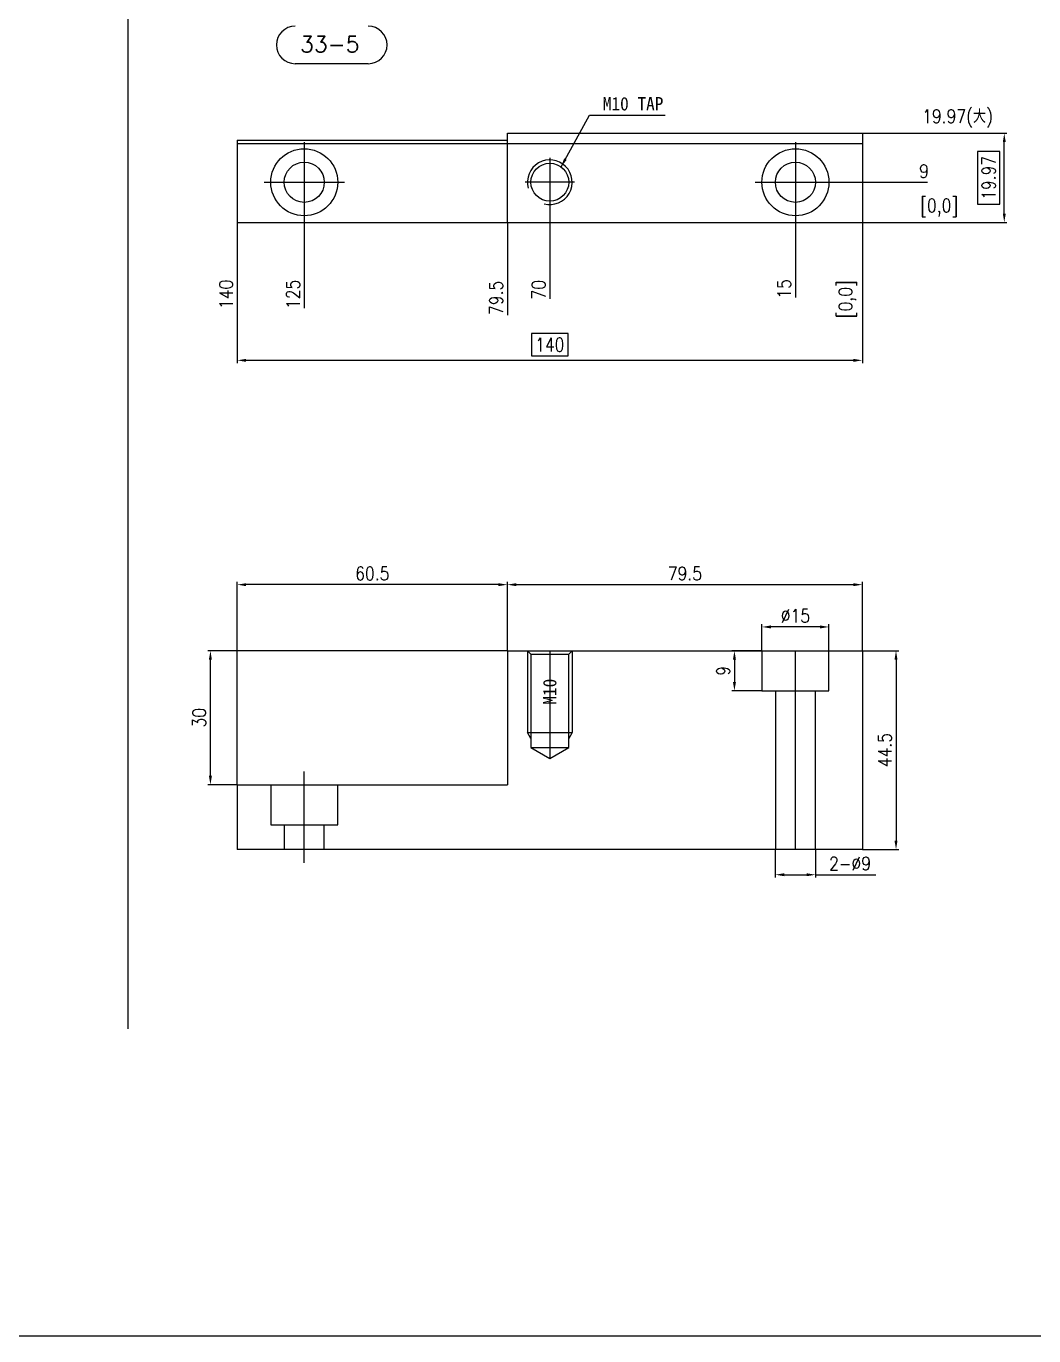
# Model space of a CAD drawing. Header units: millimetres. Extents: x 632 to 3922, y 1402 to 2001.
# Drawn here: x 926.7 to 1152.3, y 1402.5 to 1695.7 of the extents above; entities that cross this region are included whole.
import ezdxf
from ezdxf.enums import TextEntityAlignment as Align
from ezdxf.lldxf.tags import DXFTag

# ---------------------------------------------------------------- set-up
doc = ezdxf.new("R2010")
doc.units = ezdxf.units.MM
for name, color, linetype in [('11', 11, 'Continuous'), ('2', 2, 'Continuous'), ('3', 3, 'Continuous'), ('6', 6, 'Continuous'), ('7', 7, 'Continuous'), ('BCE', 1, 'CENTER'), ('BO', 7, 'Continuous'), ('BTL', 5, 'Continuous'), ('CE', 1, 'CENTER'), ('DIM', 7, 'Continuous')]:
    doc.layers.add(name, color=color, linetype=linetype)
doc.styles.add('JM_Standard', font='', dxfattribs={"height": 3})
doc.styles.add('ROMANS', font='romans.shx', dxfattribs={"width": 0.8, "height": 3})
doc.styles.add('SY', font='romans.shx', dxfattribs={"width": 0.85, "height": 3, "bigfont": 'ghs.shx'})
doc.styles.get('JM_Standard').set_extended_font_data('DotumChe')
tags = doc.linetypes.add('CENTER', pattern=[2, 1.25, -0.25, 0.25, -0.25]).pattern_tags.tags
tags[10:11] = [DXFTag(74, 4), DXFTag(75, 0), DXFTag(340, '0'), DXFTag(46, 1.0), DXFTag(50, 0.0), DXFTag(44, 0.0), DXFTag(45, 0.0)]
tags[8:9] = [DXFTag(74, 4), DXFTag(75, 0), DXFTag(340, '0'), DXFTag(46, 1.0), DXFTag(50, 0.0), DXFTag(44, 0.0), DXFTag(45, 0.0)]
tags[6:7] = [DXFTag(74, 4), DXFTag(75, 0), DXFTag(340, '0'), DXFTag(46, 1.0), DXFTag(50, 0.0), DXFTag(44, 0.0), DXFTag(45, 0.0)]
tags[4:5] = [DXFTag(74, 4), DXFTag(75, 0), DXFTag(340, '0'), DXFTag(46, 1.0), DXFTag(50, 0.0), DXFTag(44, 0.0), DXFTag(45, 0.0)]
doc.dimstyles.new('BaseStyle', dxfattribs={"dimtxt": 3, "dimasz": 2, "dimexe": 0.6, "dimexo": 0, "dimgap": 1, "dimtad": 1, "dimdsep": 46, "dimtxsty": 'SY', "dimcen": 0, "dimclrd": 3, "dimclre": 3, "dimclrt": 7, "dimaunit": 1, "dimazin": 0, "dimtfac": 1, "dimtmove": 0, "dimatfit": 3, "dimfxl": 1, "dimtolj": 1, "dimtzin": 0, "dimarcsym": 0})

# ---------------------------------------------------------------- blocks, each defined once
blk = doc.blocks.new('PCT_1_10')
at = {"layer": 'BCE'}
for p, q in [((0, 5.5), (0, -5.5)), ((5.5, 0), (-5.5, 0))]:
    blk.add_line(p, q, dxfattribs=at)
at = {"layer": 'BO'}
blk.add_circle((0, 0), 4.25, dxfattribs=at)
at = {"layer": 'BTL'}
blk.add_arc((0, 0), 5, 255, 195, dxfattribs=at)
blk = doc.blocks.new('*D331')
at = {"layer": 'BO', "color": 3, "lineweight": -2}
blk.add_line((1113.92, 1651.74), (1113.92, 1630.36), dxfattribs=at)
at = {"layer": 'Defpoints', "color": 0}
for p in [(1113.92, 1651.74), (1113.92, 1651.74), (1113.92, 1639.74)]:
    blk.add_point(p, dxfattribs=at)
at = {"layer": 'BO', "color": 2, "insert": (1110.64, 1634.55), "char_height": 3, "attachment_point": 5, "rotation": 90, "style": 'SY'}
blk.add_mtext('\\A1;[0,0]', dxfattribs=at)
blk = doc.blocks.new('*D332')
at = {"layer": 'BO', "color": 3, "lineweight": -2}
blk.add_line((1113.92, 1651.74), (1135.3, 1651.74), dxfattribs=at)
at = {"layer": 'Defpoints', "color": 0}
for p in [(1113.92, 1651.74), (1113.92, 1651.74), (1125.92, 1651.74)]:
    blk.add_point(p, dxfattribs=at)
at = {"layer": 'BO', "color": 2, "insert": (1131.11, 1655.02), "char_height": 3, "attachment_point": 5, "style": 'SY'}
blk.add_mtext('\\A1;[0,0]', dxfattribs=at)
blk = doc.blocks.new('*D333')
at = {"layer": 'BO', "color": 3, "lineweight": -2}
blk.add_line((1098.92, 1651.74), (1098.92, 1634.97), dxfattribs=at)
at = {"layer": 'Defpoints', "color": 0}
for p in [(1098.92, 1651.74), (1113.92, 1651.74)]:
    blk.add_point(p, dxfattribs=at)
at = {"layer": 'BO', "color": 7, "insert": (1096.42, 1636.86), "char_height": 3, "attachment_point": 5, "rotation": 90, "style": 'SY', "bg_fill": 3, "box_fill_scale": 1.1, "bg_fill_color": 256, "bg_fill_true_color": 13158600, "bg_fill_transparency": 0}
blk.add_mtext('\\A1;15', dxfattribs=at)
at = {"layer": 'Defpoints', "color": 0}
blk.add_point((1098.92, 1639.74), dxfattribs=at)
blk = doc.blocks.new('*D334')
at = {"layer": 'BO', "color": 3, "lineweight": -2}
blk.add_line((1043.92, 1660.74), (1043.92, 1634.61), dxfattribs=at)
at = {"layer": 'Defpoints', "color": 0}
for p in [(1043.92, 1660.74), (1113.92, 1651.74)]:
    blk.add_point(p, dxfattribs=at)
at = {"layer": 'BO', "color": 7, "insert": (1041.42, 1636.67), "char_height": 3, "attachment_point": 5, "rotation": 90, "style": 'SY', "bg_fill": 3, "box_fill_scale": 1.1, "bg_fill_color": 256, "bg_fill_true_color": 13158600, "bg_fill_transparency": 0}
blk.add_mtext('\\A1;70', dxfattribs=at)
at = {"layer": 'Defpoints', "color": 0}
blk.add_point((1043.92, 1639.74), dxfattribs=at)
blk = doc.blocks.new('*D335')
at = {"layer": 'BO', "color": 3, "lineweight": -2}
blk.add_line((1034.42, 1651.74), (1034.42, 1630.97), dxfattribs=at)
at = {"layer": 'Defpoints', "color": 0}
for p in [(1034.42, 1651.74), (1113.92, 1651.74)]:
    blk.add_point(p, dxfattribs=at)
at = {"layer": 'BO', "color": 7, "insert": (1031.92, 1634.85), "char_height": 3, "attachment_point": 5, "rotation": 90, "style": 'SY', "bg_fill": 3, "box_fill_scale": 1.1, "bg_fill_color": 256, "bg_fill_true_color": 13158600, "bg_fill_transparency": 0}
blk.add_mtext('\\A1;79.5', dxfattribs=at)
at = {"layer": 'Defpoints', "color": 0}
blk.add_point((1034.42, 1639.74), dxfattribs=at)
blk = doc.blocks.new('*D336')
at = {"layer": 'BO', "color": 3, "lineweight": -2}
blk.add_line((988.92, 1651.74), (988.92, 1632.54), dxfattribs=at)
at = {"layer": 'Defpoints', "color": 0}
for p in [(988.92, 1651.74), (1113.92, 1651.74)]:
    blk.add_point(p, dxfattribs=at)
at = {"layer": 'BO', "color": 7, "insert": (986.42, 1635.64), "char_height": 3, "attachment_point": 5, "rotation": 90, "style": 'SY', "bg_fill": 3, "box_fill_scale": 1.1, "bg_fill_color": 256, "bg_fill_true_color": 13158600, "bg_fill_transparency": 0}
blk.add_mtext('\\A1;125', dxfattribs=at)
at = {"layer": 'Defpoints', "color": 0}
blk.add_point((988.92, 1639.74), dxfattribs=at)
blk = doc.blocks.new('*D337')
at = {"layer": 'BO', "color": 3, "lineweight": -2}
blk.add_line((973.92, 1651.74), (973.92, 1632.54), dxfattribs=at)
at = {"layer": 'Defpoints', "color": 0}
for p in [(973.92, 1651.74), (1113.92, 1651.74)]:
    blk.add_point(p, dxfattribs=at)
at = {"layer": 'BO', "color": 7, "insert": (971.42, 1635.64), "char_height": 3, "attachment_point": 5, "rotation": 90, "style": 'SY', "bg_fill": 3, "box_fill_scale": 1.1, "bg_fill_color": 256, "bg_fill_true_color": 13158600, "bg_fill_transparency": 0}
blk.add_mtext('\\A1;140', dxfattribs=at)
at = {"layer": 'Defpoints', "color": 0}
blk.add_point((973.92, 1639.74), dxfattribs=at)
blk = doc.blocks.new('*D338')
at = {"layer": 'BO', "color": 3, "lineweight": -2}
blk.add_line((1107.92, 1660.74), (1128.5, 1660.74), dxfattribs=at)
at = {"layer": 'Defpoints', "color": 0}
for p in [(1107.92, 1660.74), (1113.92, 1651.74)]:
    blk.add_point(p, dxfattribs=at)
at = {"layer": 'BO', "color": 7, "insert": (1127.71, 1663.24), "char_height": 3, "attachment_point": 5, "style": 'SY', "bg_fill": 3, "box_fill_scale": 1.1, "bg_fill_color": 256, "bg_fill_true_color": 13158600, "bg_fill_transparency": 0}
blk.add_mtext('\\A1;9', dxfattribs=at)
at = {"layer": 'Defpoints', "color": 0}
blk.add_point((1125.92, 1660.74), dxfattribs=at)
blk = doc.blocks.new('*D339')
at = {"layer": 'BO', "color": 3, "lineweight": -2}
blk.add_line((1113.92, 1671.71), (1143.52, 1671.71), dxfattribs=at)
at = {"layer": 'Defpoints', "color": 0}
for p in [(1113.92, 1671.71), (1113.92, 1651.74)]:
    blk.add_point(p, dxfattribs=at)
at = {"layer": 'BO', "color": 7, "insert": (1135.22, 1675), "char_height": 3, "attachment_point": 5, "style": 'SY', "bg_fill": 3, "box_fill_scale": 1.1, "bg_fill_color": 256, "bg_fill_true_color": 13158600, "bg_fill_transparency": 0}
blk.add_mtext('\\A1;19.97(大)', dxfattribs=at)
at = {"layer": 'Defpoints', "color": 0}
blk.add_point((1125.92, 1671.71), dxfattribs=at)
blk = doc.blocks.new('*D340')
at = {"layer": 'Defpoints', "color": 0}
for p in [(973.92, 1651.74), (1113.92, 1651.74), (1113.92, 1620.87)]:
    blk.add_point(p, dxfattribs=at)
at = {"layer": 'DIM', "color": 3, "lineweight": -2}
for p, q in [((973.92, 1651.74), (973.92, 1620.27)), ((1113.92, 1651.74), (1113.92, 1620.27)), ((975.92, 1620.87), (1111.92, 1620.87))]:
    blk.add_line(p, q, dxfattribs=at)
at = {"layer": 'DIM', "color": 3}
for points in [[(975.92, 1621.2), (975.92, 1620.53), (973.92, 1620.87)], [(1111.92, 1620.53), (1111.92, 1621.2), (1113.92, 1620.87)]]:
    blk.add_solid(points, dxfattribs=at)
at = {"layer": 'DIM', "color": 7, "insert": (1043.92, 1624.37), "char_height": 3, "attachment_point": 5, "style": 'SY', "bg_fill": 3, "box_fill_scale": 1.1, "bg_fill_color": 256, "bg_fill_true_color": 13158600, "bg_fill_transparency": 0}
blk.add_mtext('\\A1;140', dxfattribs=at)
at = {"layer": 'DIM', "color": 3, "lineweight": -2}
for p, q in [((1048.02, 1626.87), (1039.83, 1626.87)), ((1039.83, 1626.87), (1039.83, 1621.87)), ((1048.02, 1621.87), (1048.02, 1626.87)), ((1039.83, 1621.87), (1048.02, 1621.87))]:
    blk.add_line(p, q, dxfattribs=at)
blk = doc.blocks.new('*D341')
at = {"layer": 'Defpoints', "color": 0}
for p in [(1113.92, 1671.71), (1145.69, 1671.71), (1113.92, 1651.74)]:
    blk.add_point(p, dxfattribs=at)
at = {"layer": 'DIM', "color": 3, "lineweight": -2}
for p, q in [((1113.92, 1671.71), (1146.29, 1671.71)), ((1145.69, 1653.74), (1145.69, 1669.71)), ((1113.92, 1651.74), (1146.29, 1651.74))]:
    blk.add_line(p, q, dxfattribs=at)
at = {"layer": 'DIM', "color": 3}
for points in [[(1146.03, 1669.71), (1145.36, 1669.71), (1145.69, 1671.71)], [(1145.36, 1653.74), (1146.03, 1653.74), (1145.69, 1651.74)]]:
    blk.add_solid(points, dxfattribs=at)
at = {"layer": 'DIM', "color": 7, "insert": (1142.19, 1661.72), "char_height": 3, "attachment_point": 5, "rotation": 90, "style": 'SY', "bg_fill": 3, "box_fill_scale": 1.1, "bg_fill_color": 256, "bg_fill_true_color": 13158600, "bg_fill_transparency": 0}
blk.add_mtext('\\A1;19.97', dxfattribs=at)
at = {"layer": 'DIM', "color": 3, "lineweight": -2}
for p, q in [((1144.69, 1667.64), (1139.69, 1667.64)), ((1139.69, 1667.64), (1139.69, 1655.81)), ((1144.69, 1655.81), (1144.69, 1667.64)), ((1139.69, 1655.81), (1144.69, 1655.81))]:
    blk.add_line(p, q, dxfattribs=at)
blk = doc.blocks.new('*D345')
at = {"layer": 'Defpoints', "color": 0}
for p in [(1113.92, 1570.65), (1034.42, 1555.86), (1113.92, 1555.86)]:
    blk.add_point(p, dxfattribs=at)
at = {"layer": 'DIM', "color": 3, "lineweight": -2}
for p, q in [((1034.42, 1555.86), (1034.42, 1571.25)), ((1036.42, 1570.65), (1111.92, 1570.65)), ((1113.92, 1555.86), (1113.92, 1571.25))]:
    blk.add_line(p, q, dxfattribs=at)
at = {"layer": 'DIM', "color": 3}
for points in [[(1036.42, 1570.98), (1036.42, 1570.31), (1034.42, 1570.65)], [(1111.92, 1570.31), (1111.92, 1570.98), (1113.92, 1570.65)]]:
    blk.add_solid(points, dxfattribs=at)
at = {"layer": 'DIM', "color": 7, "insert": (1074.17, 1573.15), "char_height": 3, "attachment_point": 5, "style": 'SY', "bg_fill": 3, "box_fill_scale": 1.1, "bg_fill_color": 256, "bg_fill_true_color": 13158600, "bg_fill_transparency": 0}
blk.add_mtext('\\A1;79.5', dxfattribs=at)
blk = doc.blocks.new('*D346')
at = {"layer": 'Defpoints', "color": 0}
for p in [(973.92, 1570.65), (1034.42, 1555.86), (973.92, 1525.86)]:
    blk.add_point(p, dxfattribs=at)
at = {"layer": 'DIM', "color": 3, "lineweight": -2}
for p, q in [((973.92, 1525.86), (973.92, 1571.25)), ((1032.42, 1570.65), (975.92, 1570.65)), ((1034.42, 1555.86), (1034.42, 1571.25))]:
    blk.add_line(p, q, dxfattribs=at)
at = {"layer": 'DIM', "color": 3}
for points in [[(975.92, 1570.98), (975.92, 1570.31), (973.92, 1570.65)], [(1032.42, 1570.31), (1032.42, 1570.98), (1034.42, 1570.65)]]:
    blk.add_solid(points, dxfattribs=at)
at = {"layer": 'DIM', "color": 7, "insert": (1004.17, 1573.15), "char_height": 3, "attachment_point": 5, "style": 'SY', "bg_fill": 3, "box_fill_scale": 1.1, "bg_fill_color": 256, "bg_fill_true_color": 13158600, "bg_fill_transparency": 0}
blk.add_mtext('\\A1;60.5', dxfattribs=at)
blk = doc.blocks.new('*D347')
at = {"layer": 'Defpoints', "color": 0}
for p in [(967.92, 1555.86), (1034.42, 1555.86), (973.92, 1525.86)]:
    blk.add_point(p, dxfattribs=at)
at = {"layer": 'DIM', "color": 3, "lineweight": -2}
for p, q in [((1034.42, 1555.86), (967.32, 1555.86)), ((967.92, 1527.86), (967.92, 1553.86)), ((973.92, 1525.86), (967.32, 1525.86))]:
    blk.add_line(p, q, dxfattribs=at)
at = {"layer": 'DIM', "color": 3}
for points in [[(968.25, 1553.86), (967.58, 1553.86), (967.92, 1555.86)], [(967.58, 1527.86), (968.25, 1527.86), (967.92, 1525.86)]]:
    blk.add_solid(points, dxfattribs=at)
at = {"layer": 'DIM', "color": 7, "insert": (965.42, 1540.86), "char_height": 3, "attachment_point": 5, "rotation": 90, "style": 'SY', "bg_fill": 3, "box_fill_scale": 1.1, "bg_fill_color": 256, "bg_fill_true_color": 13158600, "bg_fill_transparency": 0}
blk.add_mtext('\\A1;30', dxfattribs=at)
blk = doc.blocks.new('*D348')
at = {"layer": 'Defpoints', "color": 0}
for p in [(1113.92, 1555.86), (1113.92, 1511.36), (1121.45, 1511.36)]:
    blk.add_point(p, dxfattribs=at)
at = {"layer": 'DIM', "color": 3, "lineweight": -2}
for p, q in [((1113.92, 1555.86), (1122.05, 1555.86)), ((1121.45, 1553.86), (1121.45, 1513.36)), ((1113.92, 1511.36), (1122.05, 1511.36))]:
    blk.add_line(p, q, dxfattribs=at)
at = {"layer": 'DIM', "color": 3}
for points in [[(1121.78, 1553.86), (1121.11, 1553.86), (1121.45, 1555.86)], [(1121.11, 1513.36), (1121.78, 1513.36), (1121.45, 1511.36)]]:
    blk.add_solid(points, dxfattribs=at)
at = {"layer": 'DIM', "color": 7, "insert": (1118.95, 1533.61), "char_height": 3, "attachment_point": 5, "rotation": 90, "style": 'SY', "bg_fill": 3, "box_fill_scale": 1.1, "bg_fill_color": 256, "bg_fill_true_color": 13158600, "bg_fill_transparency": 0}
blk.add_mtext('\\A1;44.5', dxfattribs=at)
blk = doc.blocks.new('*D349')
at = {"layer": 'Defpoints', "color": 0}
for p in [(1091.42, 1555.86), (1085.26, 1546.86), (1091.42, 1546.86)]:
    blk.add_point(p, dxfattribs=at)
at = {"layer": 'DIM', "color": 3, "lineweight": -2}
for p, q in [((1091.42, 1555.86), (1084.66, 1555.86)), ((1085.26, 1553.86), (1085.26, 1548.86)), ((1091.42, 1546.86), (1084.66, 1546.86))]:
    blk.add_line(p, q, dxfattribs=at)
at = {"layer": 'DIM', "color": 3}
for points in [[(1085.6, 1553.86), (1084.93, 1553.86), (1085.26, 1555.86)], [(1084.93, 1548.86), (1085.6, 1548.86), (1085.26, 1546.86)]]:
    blk.add_solid(points, dxfattribs=at)
at = {"layer": 'DIM', "color": 7, "insert": (1082.76, 1551.36), "char_height": 3, "attachment_point": 5, "rotation": 90, "style": 'SY', "bg_fill": 3, "box_fill_scale": 1.1, "bg_fill_color": 256, "bg_fill_true_color": 13158600, "bg_fill_transparency": 0}
blk.add_mtext('\\A1;9', dxfattribs=at)
blk = doc.blocks.new('*D350')
at = {"layer": 'Defpoints', "color": 0}
for p in [(1094.42, 1511.36), (1103.42, 1511.36), (1103.42, 1505.71)]:
    blk.add_point(p, dxfattribs=at)
at = {"layer": 'DIM', "color": 3, "lineweight": -2}
for p, q in [((1094.42, 1511.36), (1094.42, 1505.11)), ((1103.42, 1511.36), (1103.42, 1505.11)), ((1096.42, 1505.71), (1101.42, 1505.71)), ((1103.42, 1505.71), (1116.9, 1505.71))]:
    blk.add_line(p, q, dxfattribs=at)
at = {"layer": 'DIM', "color": 3}
for points in [[(1096.42, 1506.04), (1096.42, 1505.38), (1094.42, 1505.71)], [(1101.42, 1505.38), (1101.42, 1506.04), (1103.42, 1505.71)]]:
    blk.add_solid(points, dxfattribs=at)
at = {"layer": 'DIM', "color": 7, "insert": (1111.16, 1508.21), "char_height": 3, "attachment_point": 5, "style": 'SY', "bg_fill": 3, "box_fill_scale": 1.1, "bg_fill_color": 256, "bg_fill_true_color": 13158600, "bg_fill_transparency": 0}
blk.add_mtext('\\A1;2-%%c9', dxfattribs=at)
blk = doc.blocks.new('*D351')
at = {"layer": 'Defpoints', "color": 0}
for p in [(1091.42, 1561.18), (1091.42, 1555.86), (1106.42, 1555.86)]:
    blk.add_point(p, dxfattribs=at)
at = {"layer": 'DIM', "color": 3, "lineweight": -2}
for p, q in [((1091.42, 1555.86), (1091.42, 1561.78)), ((1104.42, 1561.18), (1093.42, 1561.18)), ((1106.42, 1555.86), (1106.42, 1561.78))]:
    blk.add_line(p, q, dxfattribs=at)
at = {"layer": 'DIM', "color": 3}
for points in [[(1093.42, 1561.52), (1093.42, 1560.85), (1091.42, 1561.18)], [(1104.42, 1560.85), (1104.42, 1561.52), (1106.42, 1561.18)]]:
    blk.add_solid(points, dxfattribs=at)
at = {"layer": 'DIM', "color": 7, "insert": (1098.92, 1563.68), "char_height": 3, "attachment_point": 5, "style": 'SY', "bg_fill": 3, "box_fill_scale": 1.1, "bg_fill_color": 256, "bg_fill_true_color": 13158600, "bg_fill_transparency": 0}
blk.add_mtext('\\A1;%%c15', dxfattribs=at)
blk = doc.blocks.new('A$C2EA02300')
blk.add_line((9, 9), (832, 9))

msp = doc.modelspace()

# ---------------------------------------------------------------- linework, layer by layer
for p, q in [((1034.424, 1555.856), (1034.424, 1525.856)), ((1034.424, 1555.856), (1113.924, 1555.856)), ((1091.424, 1555.856), (1091.424, 1546.856)), ((1106.424, 1546.856), (1106.424, 1555.856)), ((1113.924, 1555.856), (1113.924, 1511.356)), ((1091.424, 1546.856), (1106.424, 1546.856)), ((1094.424, 1546.856), (1094.424, 1511.356)), ((1103.424, 1511.356), (1103.424, 1546.856)), ((973.924, 1525.856), (973.924, 1511.356)), ((973.924, 1525.856), (1034.424, 1525.856)), ((981.424, 1525.856), (981.424, 1516.856)), ((996.424, 1516.856), (996.424, 1525.856)), ((981.424, 1516.856), (996.424, 1516.856)), ((984.424, 1516.856), (984.424, 1511.356)), ((993.424, 1511.356), (993.424, 1516.856)), ((1113.924, 1511.356), (973.924, 1511.356))]:
    msp.add_line(p, q)
at = {"layer": '11'}
msp.add_line((949.4, 1951.108), (949.4, 1471.207), dxfattribs=at)
at = {"layer": '2'}
for p, q in [((973.924, 1669.376), (1034.424, 1669.376)), ((1034.424, 1669.376), (1113.924, 1669.376))]:
    msp.add_line(p, q, dxfattribs=at)
at = {"layer": '3'}
msp.add_line((1003.277, 1687.273), (986.903, 1687.273), dxfattribs=at)
for centre, start, end in [((986.903, 1691.473), 90, 180), ((1003.277, 1691.473), 0, 90), ((986.903, 1691.473), 180, 270), ((1003.277, 1691.473), 270, 0)]:
    msp.add_arc(centre, 4.2, start, end, dxfattribs=at)
at = {"layer": '7'}
for p, q in [((1034.424, 1671.711), (1113.924, 1671.711)), ((1034.424, 1651.738), (1034.424, 1671.711)), ((1113.924, 1671.711), (1113.924, 1651.738)), ((973.924, 1670.137), (973.924, 1651.738)), ((973.924, 1670.137), (1034.424, 1670.137)), ((973.924, 1651.738), (1034.424, 1651.738)), ((1034.424, 1651.738), (1113.924, 1651.738))]:
    msp.add_line(p, q, dxfattribs=at)
for centre, radius in [((988.924, 1660.738), 7.5), ((1098.924, 1660.738), 7.5), ((988.924, 1660.738), 4.5), ((1098.924, 1660.738), 4.5)]:
    msp.add_circle(centre, radius, dxfattribs=at)
at = {"layer": 'BO'}
msp.add_line((1039.674, 1534.189), (1048.174, 1534.189), dxfattribs=at)
at = {"layer": 'BTL'}
msp.add_lwpolyline([(1039.674, 1536.223), (1038.924, 1537.522), (1048.924, 1537.522), (1048.174, 1536.223)], dxfattribs=at)
at = {"layer": 'CE'}
for p, q in [((988.924, 1669.738), (988.924, 1651.738)), ((1098.924, 1669.738), (1098.924, 1651.738)), ((979.924, 1660.738), (997.924, 1660.738)), ((1089.924, 1660.738), (1107.924, 1660.738)), ((1098.924, 1511.356), (1098.924, 1555.856)), ((988.924, 1508.356), (988.924, 1528.856))]:
    msp.add_line(p, q, dxfattribs=at)

# ---------------------------------------------------------------- block references
at = {"layer": 'BO'}
msp.add_blockref('PCT_1_10', (1043.924, 1660.738), dxfattribs=at)

# ---------------------------------------------------------------- texts
at = {"layer": '6', "style": 'ROMANS'}
msp.add_text('33-5', height=3.6, dxfattribs=at).set_placement((1001.286, 1689.837), align=Align.RIGHT)
at = {"layer": '7', "insert": (1055.784, 1676.762), "char_height": 3, "attachment_point": 7, "style": 'JM_Standard'}
msp.add_mtext('M10 TAP  ', dxfattribs=at)
at = {"layer": 'DIM', "style": 'JM_Standard'}
msp.add_text('M10', height=3, rotation=90, dxfattribs=at).set_placement((1043.924, 1546.689), align=Align.MIDDLE)

# ---------------------------------------------------------------- dimensions: what is measured, and where the dimension line sits
at = {"layer": 'BO'}
for offset, dtype, picture, middle in [((12, 0), 0, '*D332', (1131.113, 1655.023)), ((0, -12), 1, '*D331', (1110.638, 1634.548))]:
    dim = msp.add_ordinate_dim(feature_location=(1113.924, 1651.738), offset=offset, dtype=dtype, origin=(1113.924, 1651.738), text='[0,0]', dimstyle='BaseStyle', override={"dimclrt": 2}, dxfattribs=at)
    dim.commit()
    dim.dimension.update_dxf_attribs({"geometry": picture, "text_midpoint": middle})

# ---------------------------------------------------------------- leaders
at = {"layer": 'BO', "annotation_type": 0, "has_hookline": 1, "hookline_direction": 0, "text_width": 13.985}
msp.add_leader([(1046.452, 1664.154), (1052.784, 1675.762), (1054.784, 1675.762)], dimstyle='BaseStyle', override={"dimscale": 1, "dimgap": 1, "dimtad": 1}, dxfattribs=at)

# ---------------------------------------------------------------- next in the draw order: dimensions: what is measured, and where the dimension line sits
at = {"layer": 'BO'}
dim = msp.add_ordinate_dim(feature_location=(1098.924, 1651.738), offset=(0, -12), dtype=1, origin=(1113.924, 1651.738), dimstyle='BaseStyle', override={"dimtfill": 1}, dxfattribs=at)
dim.commit()
dim.dimension.update_dxf_attribs({"geometry": '*D333', "text_midpoint": (1096.424, 1636.856)})
at = {"layer": 'DIM'}
dim = msp.add_linear_dim(base=(1113.924, 1570.647), p1=(1034.424, 1555.856), p2=(1113.924, 1555.856), dimstyle='BaseStyle', override={"dimtfill": 1}, dxfattribs=at)
dim.commit()
dim.dimension.update_dxf_attribs({"geometry": '*D345', "text_midpoint": (1074.174, 1573.147)})

# ---------------------------------------------------------------- next in the draw order: linework, layer by layer
at = {"layer": 'BCE'}
msp.add_line((1043.924, 1555.856), (1043.924, 1531.735), dxfattribs=at)
at = {"layer": 'BO'}
for points in [[(1038.924, 1555.856), (1039.674, 1555.106), (1048.174, 1555.106), (1048.924, 1555.856)], [(1039.674, 1555.106), (1039.674, 1534.189), (1043.924, 1531.735), (1048.174, 1534.189), (1048.174, 1555.106)]]:
    msp.add_lwpolyline(points, dxfattribs=at)
at = {"layer": 'BTL'}
for p, q in [((1038.924, 1555.856), (1038.924, 1537.522)), ((1048.924, 1555.856), (1048.924, 1537.522))]:
    msp.add_line(p, q, dxfattribs=at)

# ---------------------------------------------------------------- next in the draw order: dimensions: what is measured, and where the dimension line sits
at = {"layer": 'BO'}
dim = msp.add_ordinate_dim(feature_location=(1043.924, 1660.738), offset=(0, -21), dtype=1, origin=(1113.924, 1651.738), dimstyle='BaseStyle', override={"dimtfill": 1}, dxfattribs=at)
dim.commit()
dim.dimension.update_dxf_attribs({"geometry": '*D334', "text_midpoint": (1041.424, 1636.673)})
at = {"layer": 'DIM'}
dim = msp.add_linear_dim(base=(973.924, 1570.647), p1=(1034.424, 1555.856), p2=(973.924, 1525.856), dimstyle='BaseStyle', override={"dimtfill": 1}, dxfattribs=at)
dim.commit()
dim.dimension.update_dxf_attribs({"geometry": '*D346', "text_midpoint": (1004.174, 1573.147)})
for base, p1, p2, picture, middle in [((1085.264, 1546.856), (1091.424, 1555.856), (1091.424, 1546.856), '*D349', (1082.764, 1551.356)), ((1121.448, 1511.356), (1113.924, 1555.856), (1113.924, 1511.356), '*D348', (1118.948, 1533.606))]:
    dim = msp.add_linear_dim(base=base, p1=p1, p2=p2, angle=90, dimstyle='BaseStyle', override={"dimtfill": 1}, dxfattribs=at)
    dim.commit()
    dim.dimension.update_dxf_attribs({"geometry": picture, "text_midpoint": middle})

# ---------------------------------------------------------------- next in the draw order: dimensions: what is measured, and where the dimension line sits
at = {"layer": 'BO'}
dim = msp.add_ordinate_dim(feature_location=(1034.424, 1651.738), offset=(0, -12), dtype=1, origin=(1113.924, 1651.738), dimstyle='BaseStyle', override={"dimtfill": 1}, dxfattribs=at)
dim.commit()
dim.dimension.update_dxf_attribs({"geometry": '*D335', "text_midpoint": (1031.924, 1634.852)})
at = {"layer": 'DIM'}
for base, p1, p2, text, picture, middle in [((1091.424, 1561.184), (1106.424, 1555.856), (1091.424, 1555.856), '%%c<>', '*D351', (1098.924, 1563.684)), ((1103.424, 1505.71), (1094.424, 1511.356), (1103.424, 1511.356), '2-%%c<>', '*D350', (1111.16, 1508.21))]:
    dim = msp.add_linear_dim(base=base, p1=p1, p2=p2, text=text, dimstyle='BaseStyle', override={"dimtfill": 1}, dxfattribs=at)
    dim.commit()
    dim.dimension.update_dxf_attribs({"geometry": picture, "text_midpoint": middle})
dim = msp.add_linear_dim(base=(967.916, 1555.856), p1=(973.924, 1525.856), p2=(1034.424, 1555.856), angle=90, dimstyle='BaseStyle', override={"dimtfill": 1}, dxfattribs=at)
dim.commit()
dim.dimension.update_dxf_attribs({"geometry": '*D347', "text_midpoint": (965.416, 1540.856)})

# ---------------------------------------------------------------- next in the draw order: dimensions: what is measured, and where the dimension line sits
at = {"layer": 'BO'}
dim = msp.add_ordinate_dim(feature_location=(988.924, 1651.738), offset=(0, -12), dtype=1, origin=(1113.924, 1651.738), dimstyle='BaseStyle', override={"dimtfill": 1}, dxfattribs=at)
dim.commit()
dim.dimension.update_dxf_attribs({"geometry": '*D336', "text_midpoint": (986.424, 1635.641)})

# ---------------------------------------------------------------- next in the draw order: dimensions: what is measured, and where the dimension line sits
dim = msp.add_ordinate_dim(feature_location=(973.924, 1651.738), offset=(0, -12), dtype=1, origin=(1113.924, 1651.738), dimstyle='BaseStyle', override={"dimtfill": 1}, dxfattribs=at)
dim.commit()
dim.dimension.update_dxf_attribs({"geometry": '*D337', "text_midpoint": (971.424, 1635.641)})

# ---------------------------------------------------------------- next in the draw order: dimensions: what is measured, and where the dimension line sits
dim = msp.add_ordinate_dim(feature_location=(1107.924, 1660.738), offset=(18, 0), dtype=0, origin=(1113.924, 1651.738), dimstyle='BaseStyle', override={"dimtfill": 1}, dxfattribs=at)
dim.commit()
dim.dimension.update_dxf_attribs({"geometry": '*D338', "text_midpoint": (1127.713, 1663.238)})

# ---------------------------------------------------------------- next in the draw order: dimensions: what is measured, and where the dimension line sits
dim = msp.add_ordinate_dim(feature_location=(1113.924, 1671.711), offset=(12, 0), dtype=0, origin=(1113.924, 1651.738), text='<>(大)', dimstyle='BaseStyle', override={"dimtfill": 1}, dxfattribs=at)
dim.commit()
dim.dimension.update_dxf_attribs({"geometry": '*D339', "text_midpoint": (1135.22, 1674.997)})

# ---------------------------------------------------------------- next in the draw order: dimensions: what is measured, and where the dimension line sits
at = {"layer": 'DIM'}
dim = msp.add_linear_dim(base=(1113.924, 1620.865), p1=(973.924, 1651.738), p2=(1113.924, 1651.738), dimstyle='BaseStyle', override={"dimgap": -1, "dimtfill": 1}, dxfattribs=at)
dim.commit()
dim.dimension.update_dxf_attribs({"geometry": '*D340', "text_midpoint": (1043.924, 1624.365)})

# ---------------------------------------------------------------- next in the draw order: dimensions: what is measured, and where the dimension line sits
dim = msp.add_linear_dim(base=(1145.692, 1671.711), p1=(1113.924, 1651.738), p2=(1113.924, 1671.711), angle=90, dimstyle='BaseStyle', override={"dimgap": -1, "dimtfill": 1}, dxfattribs=at)
dim.commit()
dim.dimension.update_dxf_attribs({"geometry": '*D341', "text_midpoint": (1142.192, 1661.725)})

# ---------------------------------------------------------------- next in the draw order: block references
msp.add_blockref('A$C2EA02300', (622.709, 1393.489))

doc.saveas('drawing.dxf')
